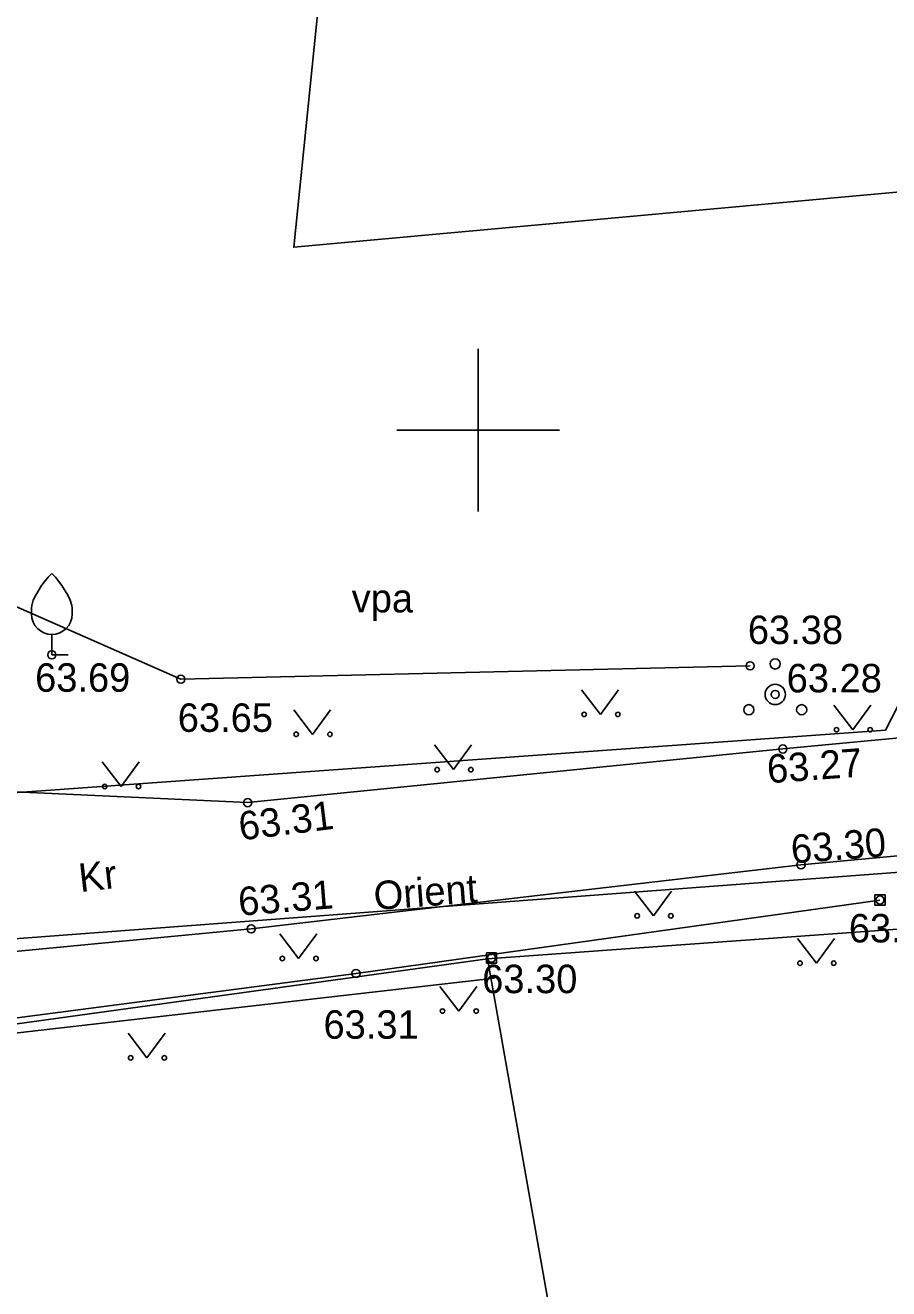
# Model space of a CAD drawing. Extents: x 642646 to 644682, y 6455426 to 6458531.
# Drawn here: x 642938.86 to 642960.1, y 6457828.89 to 6457859.95 of the extents above; entities that cross this region are included whole.
import ezdxf

# ---------------------------------------------------------------- set-up
doc = ezdxf.new("R2010")
doc.units = 0
for name, color, linetype in [('AED', 7, 'Continuous'), ('HALJASTUS', 7, 'Continuous'), ('KORGUS', 7, 'Continuous'), ('MOOTKORG', 7, 'Continuous'), ('MOOTPIIR', 7, 'Continuous'), ('PIIR', 7, 'Continuous'), ('PUU', 7, 'Continuous'), ('TEE', 7, 'Continuous'), ('VORK', 7, 'Continuous'), ('VTRASS', 7, 'Continuous')]:
    doc.layers.add(name, color=color, linetype=linetype)

msp = doc.modelspace()

# ---------------------------------------------------------------- linework, layer by layer
at = {"layer": 'AED'}
for p, q in [((642959.758, 6457838.568), (642959.758, 6457838.318)), ((642959.758, 6457838.568), (642960.008, 6457838.568)), ((642960.008, 6457838.568), (642960.008, 6457838.318)), ((642959.758, 6457838.318), (642960.008, 6457838.318)), ((642950.203, 6457837.142), (642950.203, 6457836.892)), ((642950.203, 6457837.142), (642950.453, 6457837.142)), ((642950.453, 6457837.142), (642950.453, 6457836.892)), ((642950.203, 6457836.892), (642950.453, 6457836.892))]:
    msp.add_line(p, q, dxfattribs=at)
msp.add_lwpolyline([(642959.884, 6457838.443), (642946.996, 6457836.637), (642933.825, 6457834.914)], dxfattribs=at)
at = {"layer": 'HALJASTUS'}
for p, q in [((642952.546, 6457843.614), (642953.01, 6457843.008)), ((642953.01, 6457843.008), (642953.455, 6457843.614)), ((642945.463, 6457843.124), (642945.926, 6457842.518)), ((642945.926, 6457842.518), (642946.372, 6457843.124)), ((642958.752, 6457843.237), (642959.216, 6457842.631)), ((642959.216, 6457842.631), (642959.661, 6457843.237)), ((642948.929, 6457842.257), (642949.392, 6457841.65)), ((642949.392, 6457841.65), (642949.838, 6457842.257)), ((642940.753, 6457841.842), (642941.216, 6457841.236)), ((642941.216, 6457841.236), (642941.662, 6457841.842)), ((642953.849, 6457838.662), (642954.312, 6457838.055)), ((642954.312, 6457838.055), (642954.758, 6457838.662)), ((642945.121, 6457837.612), (642945.584, 6457837.005)), ((642945.584, 6457837.005), (642946.03, 6457837.612)), ((642957.856, 6457837.499), (642958.319, 6457836.892)), ((642958.319, 6457836.892), (642958.765, 6457837.499)), ((642949.061, 6457836.319), (642949.524, 6457835.713)), ((642949.524, 6457835.713), (642949.97, 6457836.319)), ((642941.391, 6457835.172), (642941.854, 6457834.565)), ((642941.854, 6457834.565), (642942.3, 6457835.172))]:
    msp.add_line(p, q, dxfattribs=at)
msp.add_lwpolyline([(642950.404, 6457836.523), (642934.381, 6457834.684), (642935.046, 6457832.108)], dxfattribs=at)
for centre in [(642952.609, 6457843.008), (642953.437, 6457843.008), (642945.525, 6457842.518), (642946.354, 6457842.518), (642958.815, 6457842.631), (642959.643, 6457842.631), (642948.991, 6457841.65), (642949.82, 6457841.65), (642940.815, 6457841.236), (642941.644, 6457841.236), (642953.911, 6457838.055), (642954.74, 6457838.055), (642945.183, 6457837.005), (642946.012, 6457837.005), (642957.918, 6457836.892), (642958.747, 6457836.892), (642949.123, 6457835.713), (642949.952, 6457835.713), (642941.453, 6457834.565), (642942.282, 6457834.565)]:
    msp.add_circle(centre, 0.055, dxfattribs=at)
at = {"layer": 'KORGUS'}
for centre in [(642939.513, 6457844.474), (642956.69, 6457844.202), (642942.687, 6457843.873), (642957.308, 6457843.499), (642957.495, 6457842.159), (642944.33, 6457840.838), (642957.941, 6457839.31), (642959.883, 6457838.443), (642944.417, 6457837.734), (642950.328, 6457837.017), (642946.996, 6457836.637)]:
    msp.add_circle(centre, 0.1, dxfattribs=at)
at = {"layer": 'MOOTKORG'}
msp.add_circle((642959.884, 6457838.443), 0.1, dxfattribs=at)
at = {"layer": 'MOOTPIIR'}
msp.add_lwpolyline([(642965.704, 6457911.532), (642949.946, 6457913.228), (642949.154, 6457890.785), (642945.463, 6457854.494), (643006.006, 6457860.024), (643029.768, 6457863.956), (643076.587, 6457877.313), (643102.099, 6457887.595), (643103.011, 6457895.313)], dxfattribs=at)
at = {"layer": 'PIIR'}
for points in [[(642931.95, 6457893.63), (642926.51, 6457853.65), (642920.72, 6457811.71), (642924.91, 6457809.07), (642930.82, 6457834.32), (642950.23, 6457837), (642961.33, 6457837.8), (642981.97, 6457839.45), (643014.09, 6457842.85), (643033.21, 6457847.2)], [(643031.49, 6457850.82), (643012.98, 6457848.68), (642986.94, 6457844.71), (642964.68, 6457843.07), (642976.01, 6457865.66), (642988.71, 6457859.92), (643010.7, 6457860.78), (643009.65, 6457872.04), (642995.39, 6457872.93), (642978.51, 6457874.03), (642972.2, 6457866.32), (642960.02, 6457842.62), (642933.54, 6457840.72), (642936.65, 6457886.98)]]:
    msp.add_lwpolyline(points, dxfattribs=at)
for points in [[(642933.54, 6457840.72), (642960.02, 6457842.62), (642972.2, 6457866.32), (642978.51, 6457874.03), (642966.57, 6457883.66), (642936.65, 6457886.98)], [(642950.23, 6457837), (642958.15, 6457792.24), (642989.04, 6457798.92), (642981.97, 6457839.45), (642961.33, 6457837.8)], [(642958.15, 6457792.24), (642950.23, 6457837), (642930.82, 6457834.32), (642924.91, 6457809.07), (642919.82, 6457803.11), (642917.87, 6457783.62)]]:
    msp.add_lwpolyline(points, close=True, dxfattribs=at)
at = {"layer": 'PUU'}
for p, q in [((642939.513, 6457844.474), (642939.513, 6457844.974)), ((642939.913, 6457844.474), (642939.513, 6457844.474))]:
    msp.add_line(p, q, dxfattribs=at)
for points in [[(642956.69, 6457844.202), (642942.687, 6457843.873), (642934.82, 6457847.332)], [(642939.013, 6457845.474), (642939.013, 6457845.624), (642939.023, 6457845.689), (642939.058, 6457845.819), (642939.118, 6457845.939), (642939.263, 6457846.174), (642939.423, 6457846.379), (642939.513, 6457846.474)], [(642940.013, 6457845.474), (642940.013, 6457845.624), (642940.003, 6457845.689), (642939.968, 6457845.819), (642939.908, 6457845.939), (642939.763, 6457846.174), (642939.603, 6457846.379), (642939.513, 6457846.474)]]:
    msp.add_lwpolyline(points, dxfattribs=at)
for centre, radius in [((642957.308, 6457844.249), 0.125), ((642957.308, 6457843.499), 0.25), ((642956.658, 6457843.124), 0.125), ((642957.958, 6457843.124), 0.125)]:
    msp.add_circle(centre, radius, dxfattribs=at)
msp.add_arc((642939.513, 6457845.474), 0.5, 180, 0, dxfattribs=at)
at = {"layer": 'TEE'}
for points in [[(642936.543, 6457836.978), (642944.417, 6457837.734), (642957.941, 6457839.31), (642971.071, 6457840.529), (642985.03, 6457841.672), (642999.307, 6457842.556), (643014.42, 6457844.344), (643025.158, 6457846.579), (643038.477, 6457849.472), (643046.001, 6457851.264), (643058.133, 6457854.34), (643070.712, 6457857.857), (643071.192, 6457857.012)], [(643013.946, 6457847.114), (642999.777, 6457845.709), (642984.574, 6457844.495), (642970.884, 6457843.427), (642957.495, 6457842.159), (642944.33, 6457840.838), (642936.291, 6457841.211)]]:
    msp.add_lwpolyline(points, dxfattribs=at)
at = {"layer": 'VORK'}
for p, q in [((642950, 6457852), (642950, 6457848)), ((642948, 6457850), (642952, 6457850))]:
    msp.add_line(p, q, dxfattribs=at)
at = {"layer": 'VTRASS'}
msp.add_line((642973.685, 6457840.127), (642930.943, 6457836.913), dxfattribs=at)

# ---------------------------------------------------------------- texts
at = {"layer": 'HALJASTUS'}
msp.add_text('vpa', height=0.7, dxfattribs=at).set_placement((642946.89, 6457845.516))
at = {"layer": 'KORGUS'}
for s, p in [(' 63.38', (642956.374, 6457844.738)), (' 63.69', (642938.842, 6457843.565)), (' 63.28', (642957.329, 6457843.55)), (' 63.65', (642942.351, 6457842.579)), (' 63.31', (642958.858, 6457837.401)), (' 63.30', (642949.839, 6457836.154)), (' 63.31', (642945.936, 6457835.033))]:
    msp.add_text(s, height=0.7, dxfattribs=at).set_placement(p)
for s, rotation, p in [(' 63.27', 4.1352, (642956.871, 6457841.295)), (' 63.31', 7.1294, (642943.896, 6457839.875)), (' 63.30', 4.4371, (642957.46, 6457839.321)), (' 63.31', 4.5465, (642943.866, 6457838.036))]:
    msp.add_text(s, height=0.7, rotation=rotation, dxfattribs=at).set_placement(p)
at = {"layer": 'TEE'}
msp.add_text('Kr', height=0.7, rotation=6.6468, dxfattribs=at).set_placement((642940.215, 6457838.637))
at = {"layer": 'VTRASS'}
msp.add_text('Orient', height=0.7, rotation=4.2998, dxfattribs=at).set_placement((642947.457, 6457838.197))

doc.saveas('drawing.dxf')
